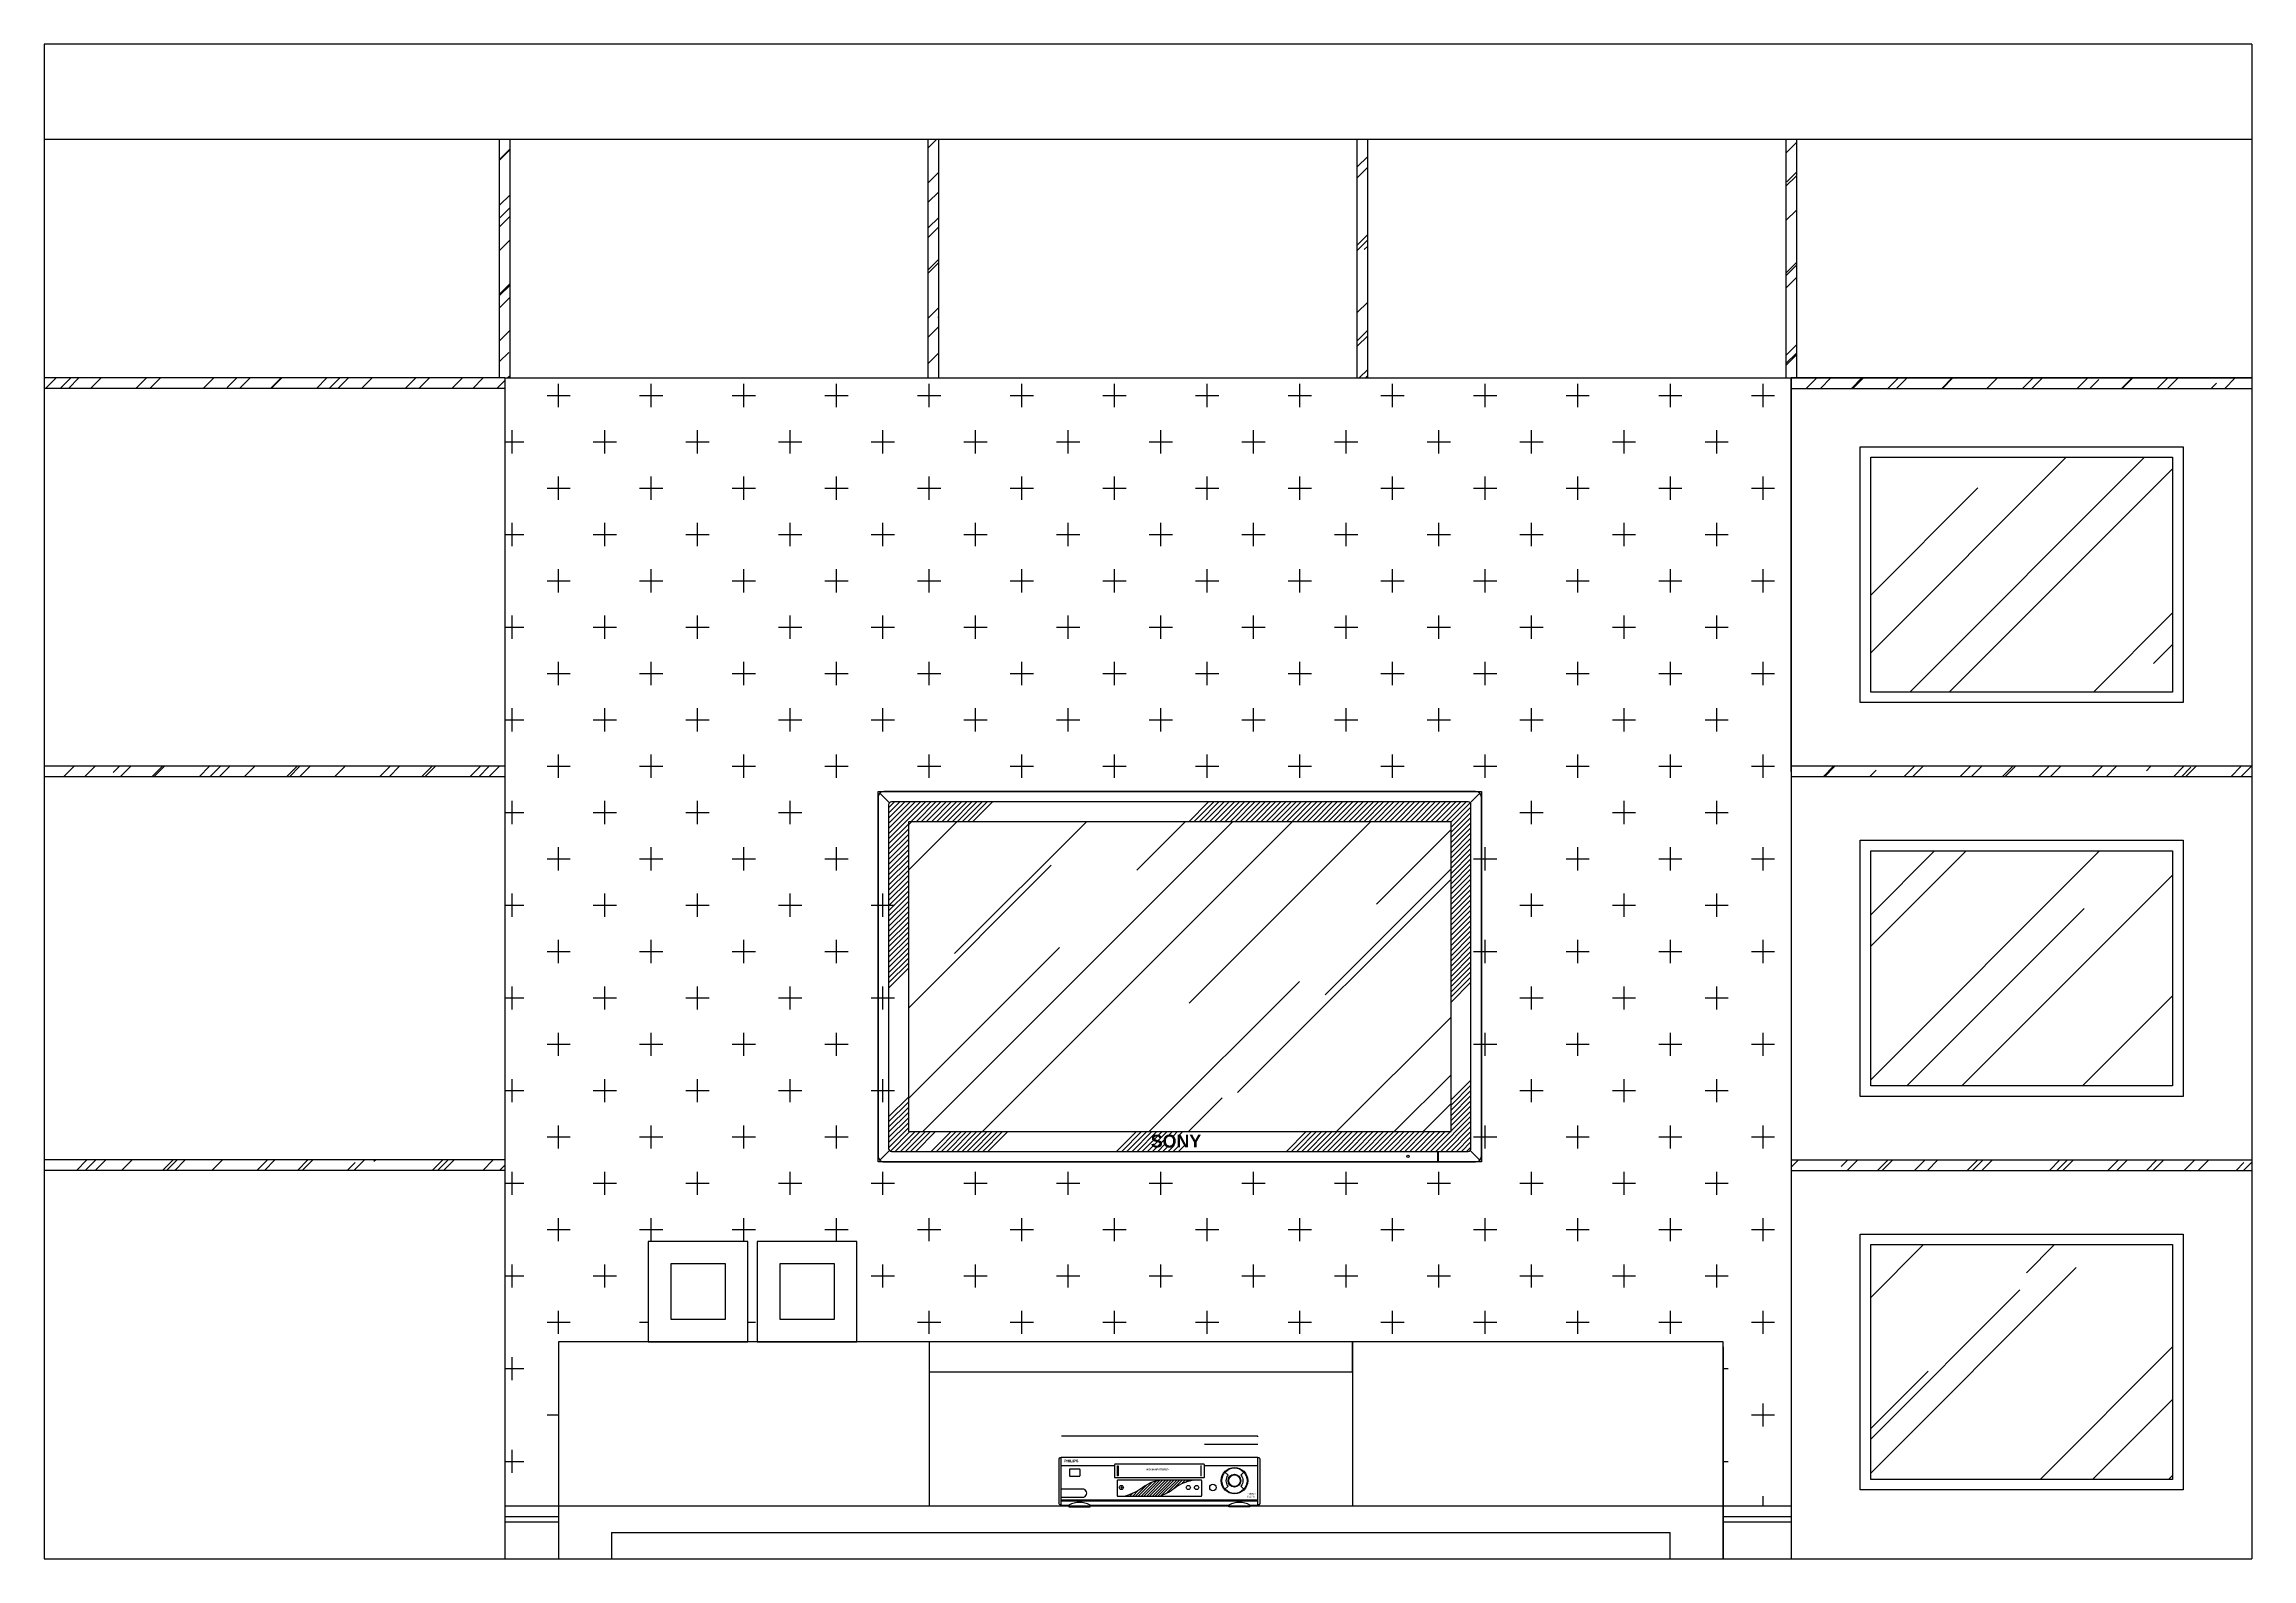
# Model space of a CAD drawing. Header units: millimetres. Extents: x 512961 to 1001058, y -961995 to -458543.
# Drawn here: x 878297 to 882467, y -901397 to -898537 of the extents above; entities that cross this region are included whole.
import ezdxf
from ezdxf.enums import TextEntityAlignment as Align

# ---------------------------------------------------------------- set-up
doc = ezdxf.new("R2010")
doc.units = ezdxf.units.MM
doc.header["$MEASUREMENT"] = 0
doc.header["$PDMODE"] = 3
doc.layers.get('0').update_dxf_attribs({"linetype": 'CONTINUOUS'})
doc.layers.get('DEFPOINTS').update_dxf_attribs({"linetype": 'CONTINUOUS'})
for name, color, linetype in [('3', 44, 'CONTINUOUS'), ('FIXTURE', 2, 'CONTINUOUS'), ('LAYER4', 7, 'CONTINUOUS'), ('LAYER6', 251, 'CONTINUOUS')]:
    doc.layers.add(name, color=color, linetype=linetype)
doc.styles.add('HT2', font='swisseb.ttf')
doc.styles.add('STYLE5', font='dutchi.ttf')
pattern_1 = [(45, (398784.5, -26912.5), (76.367532, 203.646753), [1350, -180, 450, -90]), (45, (398837.32, -26796.04), (-148.280292, 21.001071), [270, -29.7, 540, -67.5]), (45, (398762.226, -26826.587), (288.2874347, 373.5645125), [720, -126, 360, -90])]

# ---------------------------------------------------------------- blocks, each defined once
blk = doc.blocks.new('A$C5F51529B')
at = {"layer": 'LAYER6', "linetype": 'ByBlock', "ltscale": 300}
h = blk.add_hatch(dxfattribs=at)
h.set_pattern_fill('AR-RROOF,_O', color=44, scale=250, angle=45)
h.set_pattern_definition([(45, (217783.03, 12508.12), (212.13203, 565.68542), [3750, -500, 1250, -250]), (45, (217929.76, 12831.62), (-411.8897, 58.3363), [750, -82.5, 1500, -187.5]), (45, (217721.16, 12746.77), (800.79843, 1037.6792), [2000, -350, 1000, -250])])
h.paths.add_polyline_path([(984, 52), (984, 584), (52, 584), (52, 52)])
at = {"layer": 'LAYER4'}
for p, q in [((0, 626), (0, 10)), ((1026, 636), (10, 636)), ((1036, 10), (1036, 626)), ((984, 584), (52, 584)), ((52, 584), (52, 52)), ((984, 52), (984, 584)), ((52, 52), (984, 52)), ((10, 0), (1026, 0))]:
    blk.add_line(p, q, dxfattribs=at)
at = {"layer": 'LAYER4', "color": 8}
for p, q in [((19.5, 616.5), (2.9, 633.1)), ((18, 607.6), (28.4, 618)), ((18, 598.8), (37.2, 618)), ((18, 589.9), (46.1, 618)), ((18, 581.1), (54.9, 618)), ((18, 572.3), (63.7, 618)), ((18, 563.4), (72.6, 618)), ((18, 554.6), (81.4, 618)), ((18, 613), (18, 23)), ((1013, 618), (23, 618)), ((56.3, 584), (90.3, 618)), ((65.1, 584), (99.1, 618)), ((73.9, 584), (107.9, 618)), ((82.8, 584), (116.8, 618)), ((91.6, 584), (125.6, 618)), ((100.4, 584), (134.4, 618)), ((109.3, 584), (143.3, 618)), ((118.1, 584), (152.1, 618)), ((127, 584), (161, 618)), ((135.8, 584), (169.8, 618)), ((144.6, 584), (178.6, 618)), ((153.5, 584), (187.5, 618)), ((162.3, 584), (196.3, 618)), ((533.5, 584), (567.5, 618)), ((542.4, 584), (576.4, 618)), ((551.2, 584), (585.2, 618)), ((560.1, 584), (594.1, 618)), ((568.9, 584), (602.9, 618)), ((577.7, 584), (611.7, 618)), ((586.6, 584), (620.6, 618)), ((595.4, 584), (629.4, 618)), ((604.3, 584), (638.3, 618)), ((613.1, 584), (647.1, 618)), ((621.9, 584), (655.9, 618)), ((630.8, 584), (664.8, 618)), ((639.6, 584), (673.6, 618)), ((648.5, 584), (682.5, 618)), ((657.3, 584), (691.3, 618)), ((666.1, 584), (700.1, 618)), ((675, 584), (709, 618)), ((683.8, 584), (717.8, 618)), ((692.6, 584), (726.6, 618)), ((701.5, 584), (735.5, 618)), ((710.3, 584), (744.3, 618)), ((719.2, 584), (753.2, 618)), ((728, 584), (762, 618)), ((736.8, 584), (770.8, 618)), ((745.7, 584), (779.7, 618)), ((754.5, 584), (788.5, 618)), ((763.4, 584), (797.4, 618)), ((772.2, 584), (806.2, 618)), ((781, 584), (815, 618)), ((789.9, 584), (823.9, 618)), ((798.7, 584), (832.7, 618)), ((807.6, 584), (841.6, 618)), ((816.4, 584), (850.4, 618)), ((825.2, 584), (859.2, 618)), ((834.1, 584), (868.1, 618)), ((842.9, 584), (876.9, 618)), ((851.7, 584), (885.7, 618)), ((860.6, 584), (894.6, 618)), ((869.4, 584), (903.4, 618)), ((878.3, 584), (912.3, 618)), ((887.1, 584), (921.1, 618)), ((895.9, 584), (929.9, 618)), ((904.8, 584), (938.8, 618)), ((913.6, 584), (947.6, 618)), ((922.5, 584), (956.5, 618)), ((931.3, 584), (965.3, 618)), ((940.1, 584), (974.1, 618)), ((949, 584), (983, 618)), ((957.8, 584), (991.8, 618)), ((966.7, 584), (1000.7, 618)), ((975.5, 584), (1009.5, 618)), ((984, 583.7), (1016.7, 616.4)), ((984, 574.8), (1018, 608.8)), ((1016.5, 616.5), (1033.1, 633.1)), ((1018, 23), (1018, 613)), ((18, 545.7), (52, 579.7)), ((18, 536.9), (52, 570.9)), ((984, 566), (1018, 600)), ((984, 557.2), (1018, 591.2)), ((984, 548.3), (1018, 582.3)), ((984, 539.5), (1018, 573.5)), ((18, 528.1), (52, 562.1)), ((18, 519.2), (52, 553.2)), ((18, 510.4), (52, 544.4)), ((18, 501.6), (52, 535.6)), ((984, 530.6), (1018, 564.6)), ((984, 521.8), (1018, 555.8)), ((984, 513), (1018, 547)), ((984, 504.1), (1018, 538.1)), ((18, 492.7), (52, 526.7)), ((18, 483.9), (52, 517.9)), ((18, 475), (52, 509)), ((18, 466.2), (52, 500.2)), ((984, 495.3), (1018, 529.3)), ((984, 486.4), (1018, 520.4)), ((984, 477.6), (1018, 511.6)), ((984, 468.8), (1018, 502.8)), ((984, 459.9), (1018, 493.9)), ((18, 457.4), (52, 491.4)), ((18, 448.5), (52, 482.5)), ((18, 439.7), (52, 473.7)), ((18, 430.8), (52, 464.8)), ((18, 422), (52, 456)), ((984, 451.1), (1018, 485.1)), ((984, 442.2), (1018, 476.2)), ((984, 433.4), (1018, 467.4)), ((984, 424.6), (1018, 458.6)), ((18, 413.2), (52, 447.2)), ((18, 404.3), (52, 438.3)), ((18, 395.5), (52, 429.5)), ((18, 386.6), (52, 420.6)), ((984, 415.7), (1018, 449.7)), ((984, 406.9), (1018, 440.9)), ((984, 398.1), (1018, 432.1)), ((984, 389.2), (1018, 423.2)), ((18, 377.8), (52, 411.8)), ((18, 369), (52, 403)), ((18, 360.1), (52, 394.1)), ((18, 351.3), (52, 385.3)), ((984, 380.4), (1018, 414.4)), ((984, 371.5), (1018, 405.5)), ((984, 362.7), (1018, 396.7)), ((984, 353.9), (1018, 387.9)), ((18, 342.5), (52, 376.5)), ((18, 333.6), (52, 367.6)), ((18, 324.8), (52, 358.8)), ((18, 315.9), (52, 349.9)), ((984, 345), (1018, 379)), ((984, 336.2), (1018, 370.2)), ((984, 327.3), (1018, 361.3)), ((984, 318.5), (1018, 352.5)), ((984, 309.7), (1018, 343.7)), ((18, 307.1), (52, 341.1)), ((18, 298.3), (52, 332.3)), ((984, 300.8), (1018, 334.8)), ((984, 292), (1018, 326)), ((984, 283.2), (1018, 317.2)), ((984, 274.3), (1018, 308.3)), ((984, 106.4), (1018, 140.4)), ((984, 97.5), (1018, 131.5)), ((984, 88.7), (1018, 122.7)), ((984, 79.9), (1018, 113.9)), ((18, 77.3), (52, 111.3)), ((18, 68.5), (52, 102.5)), ((18, 59.6), (52, 93.6)), ((18, 50.8), (52, 84.8)), ((18, 41.9), (52, 75.9)), ((957.5, 18), (1018, 78.5)), ((984, 71), (1018, 105)), ((984, 62.2), (1018, 96.2)), ((984, 53.3), (1018, 87.3)), ((18, 33.1), (52, 67.1)), ((18, 24.3), (52, 58.3)), ((21, 18.4), (54.6, 52)), ((29.4, 18), (63.4, 52)), ((38.3, 18), (72.3, 52)), ((47.1, 18), (81.1, 52)), ((55.9, 18), (89.9, 52)), ((64.8, 18), (98.8, 52)), ((91.3, 18), (125.3, 52)), ((100.1, 18), (134.1, 52)), ((109, 18), (143, 52)), ((117.8, 18), (151.8, 52)), ((126.6, 18), (160.6, 52)), ((135.5, 18), (169.5, 52)), ((144.3, 18), (178.3, 52)), ((153.2, 18), (187.2, 52)), ((162, 18), (196, 52)), ((170.8, 18), (204.8, 52)), ((179.7, 18), (213.7, 52)), ((188.5, 18), (222.5, 52)), ((409.5, 18), (443.5, 52)), ((418.3, 18), (452.3, 52)), ((427.2, 18), (461.2, 52)), ((436, 18), (470, 52)), ((444.8, 18), (478.8, 52)), ((453.7, 18), (487.7, 52)), ((462.5, 18), (496.5, 52)), ((471.4, 18), (491.8, 38.5)), ((497.6, 44.2), (505.4, 52)), ((506.4, 44.2), (514.2, 52)), ((515.3, 44.2), (523, 52)), ((701.2, 18), (735.2, 52)), ((710, 18), (744, 52)), ((718.8, 18), (752.8, 52)), ((727.7, 18), (761.7, 52)), ((736.5, 18), (770.5, 52)), ((745.4, 18), (779.4, 52)), ((754.2, 18), (788.2, 52)), ((763, 18), (797, 52)), ((771.9, 18), (805.9, 52)), ((780.7, 18), (814.7, 52)), ((789.6, 18), (823.6, 52)), ((798.4, 18), (832.4, 52)), ((807.2, 18), (841.2, 52)), ((816.1, 18), (850.1, 52)), ((824.9, 18), (858.9, 52)), ((833.8, 18), (867.8, 52)), ((842.6, 18), (876.6, 52)), ((851.4, 18), (885.4, 52)), ((860.3, 18), (894.3, 52)), ((869.1, 18), (903.1, 52)), ((877.9, 18), (911.9, 52)), ((886.8, 18), (920.8, 52)), ((895.6, 18), (929.6, 52)), ((904.5, 18), (938.5, 52)), ((913.3, 18), (947.3, 52)), ((922.1, 18), (956.1, 52)), ((931, 18), (965, 52)), ((939.8, 18), (973.8, 52)), ((948.7, 18), (982.7, 52)), ((966.3, 18), (1018, 69.7)), ((975.2, 18), (1018, 60.8)), ((984, 18), (1018, 52)), ((992.9, 18), (1018, 43.1)), ((19.5, 19.5), (2.9, 2.9)), ((23, 18), (1013, 18)), ((480.2, 18), (491.8, 29.6)), ((489, 18), (499.5, 28.4)), ((497.9, 18), (508.3, 28.4)), ((506.7, 18), (517.1, 28.4)), ((515.6, 18), (526, 28.4)), ((960.7, 18), (960.7, 0)), ((961.7, 18), (961.7, 0)), ((1001.7, 18), (1018, 34.3)), ((1010.5, 18), (1018, 25.5)), ((1016.5, 19.5), (1033.1, 2.9))]:
    blk.add_line(p, q, dxfattribs=at)
blk.add_circle((909.7, 9.6), 2, dxfattribs=at)
at = {"layer": 'LAYER4'}
for centre, start, end in [((10, 626), 90, 180), ((1026, 626), 0, 90), ((10, 10), 180, 270), ((1026, 10), 270, 0)]:
    blk.add_arc(centre, 10, start, end, dxfattribs=at)
at = {"layer": 'LAYER4', "color": 8}
for centre, start, end in [((23, 613), 90, 180), ((1013, 613), 0, 90), ((23, 23), 180, 270), ((1013, 23), 270, 0)]:
    blk.add_arc(centre, 5, start, end, dxfattribs=at)
at = {"layer": 'LAYER4', "style": 'HT2'}
blk.add_text('SONY', height=21.84, dxfattribs=at).set_placement((511.5, 24.8), align=Align.CENTER)
blk = doc.blocks.new('A$C64B01013')
blk.add_blockref('A$C5F51529B', (0, 0))
blk = doc.blocks.new('A$C1E4411D7')
at = {"layer": '3', "color": 7}
blk.add_blockref('A$C64B01013', (0, 0), dxfattribs=at)
blk = doc.blocks.new('A$C77F90F55')
at = {"color": 5}
blk.add_blockref('A$C1E4411D7', (0, 0), dxfattribs=at)
blk = doc.blocks.new('A$C16F1527F')
at = {"xscale": 1.1, "yscale": 1.1, "zscale": 1.1}
blk.add_blockref('A$C77F90F55', (0, 0), dxfattribs=at)
blk = doc.blocks.new('A$C65C94065')
blk.add_blockref('A$C16F1527F', (0, 0))
blk = doc.blocks.new('A$C3BDB494A')
at = {"layer": 'LAYER4'}
blk.add_lwpolyline([(0, 699.6), (1139.6, 699.6), (1139.6, 0), (0, 0)], close=True, dxfattribs=at)
at = {"layer": 'LAYER4', "rotation": 359.9999999999999}
blk.add_blockref('A$C65C94065', (0, 0), dxfattribs=at)
blk = doc.blocks.new('A$C5AE2288D')
blk.add_blockref('A$C3BDB494A', (0, 0))
blk = doc.blocks.new('A$C16F855B0')
at = {"layer": 'LAYER4'}
blk.add_blockref('A$C5AE2288D', (0, 0), dxfattribs=at)
blk = doc.blocks.new('A$C026C4FCD')
h = blk.add_hatch()
h.set_pattern_fill('ANSI31,_O', color=8, scale=30)
h.set_pattern_definition([(45, (-52668.9562, 3298.692), (-2.65165043, 2.65165043), [])])
h.paths.add_polyline_path([(191.8, 20, 0.099337), (222.6, 38, -0.146364), (261.9, 50), (196, 50, 0.152166), (159.2, 36.8, -0.09688), (125.5, 20)])
at = {"color": 4}
for p, q in [((0, 90), (0, 6)), ((4, 92), (2, 92)), ((375, 93), (5, 93)), ((2, 4), (4, 4)), ((5, 3), (19, 3)), ((19, 3), (19, 0)), ((19, 0), (59, 0)), ((59, 0), (59, 3)), ((321, 0), (321, 3)), ((361, 0), (321, 0)), ((361, 3), (375, 3)), ((361, 3), (361, 0))]:
    blk.add_line(p, q, dxfattribs=at)
for p, q in [((4, 92), (4, 4)), ((376, 4), (376, 92)), ((4, 78), (105, 78)), ((275, 78), (376, 78)), ((4, 13), (376, 13)), ((4, 11), (376, 11))]:
    blk.add_line(p, q)
blk.add_lwpolyline([(376, 4), (378, 4, 0.414214), (380, 6), (380, 90, 0.414214), (378, 92), (376, 92)], format="xyb", dxfattribs=at)
for points in [[(21.1, 57.8), (39, 57.8, 0.414214), (40, 58.8), (40, 70, 0.414214), (39, 71), (21.1, 71, 0.414214), (20.1, 70), (20.1, 58.8, 0.414214)], [(106, 55), (274, 55, 0.414214), (275, 56), (275, 79, 0.414214), (274, 80), (106, 80, 0.414214), (105, 79), (105, 56, 0.414214)], [(111, 20), (269, 20, 0.414214), (270, 21), (270, 49, 0.414214), (269, 50), (111, 50, 0.414214), (110, 49), (110, 21, 0.414214)], [(110.9, 76.5, -0.893923), (111.9, 76.5), (111.9, 58.5, -0.893923), (110.9, 58.5)], [(269.1, 76.5, 0.893923), (268.1, 76.5), (268.1, 58.5, 0.893923), (269.1, 58.5)]]:
    blk.add_lwpolyline(points, format="xyb", close=True)
for points in [[(196, 50, 0.1544), (158.8, 36.4, -0.095406), (125.5, 20, -0.097164)], [(262.7, 50, 0.149294), (222.6, 38, -0.099337), (191.8, 20, -0.097164)], [(313.8, 65.1), (319, 60.4, -0.397078), (319.1, 59, 0.348408), (319.1, 39.1, -0.397078), (319, 37.8), (313.8, 33.1)], [(349.5, 65.1), (344.3, 60.4, 0.397078), (344.2, 59, -0.348408), (344.2, 39.1, 0.397078), (344.3, 37.8), (349.5, 33.1)], [(4, 18), (47.3, 18, 0.730197), (47.3, 33), (4, 33)]]:
    blk.add_lwpolyline(points, format="xyb")
blk.add_lwpolyline([(59, 3), (321, 3)], dxfattribs=at)
for centre, radius in [((290.9, 36.2), 6), ((331.7, 49.1), 25), ((331.7, 49.1), 24), ((331.7, 49.1), 12), ((331.7, 49.1), 11), ((118.1, 36.2), 4), ((118.1, 36.2), 1), ((244.6, 36.2), 4), ((260.2, 36.2), 4)]:
    blk.add_circle(centre, radius)
for centre, radius, start, end in [((2, 90), 2, 90, 180), ((5, 92), 1, 90, 180), ((375, 92), 1, 0, 90), ((2, 6), 2, 180, 270), ((5, 4), 1, 180, 270), ((375, 4), 1, 270, 0)]:
    blk.add_arc(centre, radius, start, end, dxfattribs=at)
for centre in [(39, -34.5), (341, -34.5)]:
    blk.add_arc(centre, 42.5, 61.9275, 118.0725)
at = {"color": 44, "linetype": 'ByBlock', "style": 'HT2'}
for s, height, p in [('PHILIPS', 5, (9.7, 83.9)), ('NICAM HIFI STEREO', 3, (165.7, 68.9))]:
    blk.add_text(s, height=height, dxfattribs=at).set_placement(p)
at = {"style": 'STYLE5'}
for s, p in [('TURBO', (355.8, 22.7)), ('DRIVE', (355.8, 17.8))]:
    blk.add_text(s, height=3, dxfattribs=at).set_placement(p)
blk = doc.blocks.new('FHFH')
at = {"color": 4}
blk.add_line((131634.2, -6477.3), (131264.2, -6477.3), dxfattribs=at)
for p, q in [((131534.2, -6492.3), (131635.2, -6492.3)), ((131635.2, -6606.3), (131635.2, -6518.3))]:
    blk.add_line(p, q)
for points in [[(130483.5, -6298.8), (130671.7, -6298.8), (130671.7, -6109.4), (130483.5, -6109.4)], [(130689.2, -6298.8), (130877.5, -6298.8), (130877.5, -6109.4), (130689.2, -6109.4)]]:
    blk.add_lwpolyline(points, close=True)
at = {"color": 44}
for points in [[(130526.5, -6256.3), (130629.7, -6256.3), (130629.7, -6151.9), (130526.5, -6151.9)], [(130732.2, -6256.3), (130835.4, -6256.3), (130835.4, -6151.9), (130732.2, -6151.9)]]:
    blk.add_lwpolyline(points, close=True, dxfattribs=at)
for points in [[(131573, -6545.2), (131578.2, -6549.9, -0.397078), (131578.3, -6551.3, 0.348408), (131578.3, -6571.1, -0.397078), (131578.2, -6572.5), (131573, -6577.2)], [(131608.8, -6545.2), (131603.5, -6549.9, 0.397078), (131603.4, -6551.3, -0.348408), (131603.4, -6571.1, 0.397078), (131603.5, -6572.5), (131608.8, -6577.2)]]:
    blk.add_lwpolyline(points, format="xyb")
at = {"color": 4}
blk.add_lwpolyline([(131635.2, -6606.3), (131637.2, -6606.3, 0.414214), (131639.2, -6604.3), (131639.2, -6520.3, 0.414214), (131637.2, -6518.3), (131635.2, -6518.3)], format="xyb", dxfattribs=at)
for radius in [25, 24, 12, 11]:
    blk.add_circle((131590.9, -6561.2), radius)
blk.add_arc((131634.2, -6478.3), 1, 0, 90, dxfattribs=at)
at = {"layer": 'FIXTURE', "color": 4}
for p, q in [((132514.1, -6298.8), (130314.1, -6298.8)), ((130314.1, -6298.8), (130314.1, -6708.8)), ((131014.1, -6298.8), (131014.1, -6608.8)), ((131814.1, -6298.8), (131814.1, -6608.8)), ((132514.1, -6708.8), (132514.1, -6298.8)), ((132514.1, -6308.8), (132514.1, -6708.8)), ((130314.1, -6608.8), (132514.1, -6608.8)), ((130414.1, -6658.8), (132414.1, -6658.8)), ((130414.1, -6658.8), (130414.1, -6708.8)), ((132414.1, -6708.8), (132414.1, -6658.8)), ((130314.1, -6708.8), (130414.1, -6708.8)), ((132414.1, -6708.8), (132514.1, -6708.8))]:
    blk.add_line(p, q, dxfattribs=at)
blk.add_lwpolyline([(131014.1, -6356), (131814.1, -6356), (131814.1, -6298.8), (131014.1, -6298.8)], dxfattribs=at)
at = {"color": 0}
blk.add_blockref('A$C026C4FCD', (131259.2, -6610.3), dxfattribs=at)

msp = doc.modelspace()

# ---------------------------------------------------------------- hatches: boundary and pattern name
at = {"layer": 'DEFPOINTS'}
h = msp.add_hatch(dxfattribs=at)
h.set_pattern_fill('AR-RROOF', color=44, scale=90, angle=45, style=0)
h.set_pattern_definition(pattern_1)
h.paths.add_polyline_path([(879157.2, -899166.6), (879167.2, -899166.6), (879177.2, -899166.6), (879177.2, -898716.6), (879157.2, -898716.6)])
h.paths.add_polyline_path([(878297.2, -899166.6), (878297.2, -899186.6), (879167.2, -899186.6), (879167.2, -899166.6)])
h.paths.add_polyline_path([(879987.2, -898716.6), (879967.2, -898716.6), (879967.2, -899166.6), (879987.2, -899166.6)])
h.paths.add_polyline_path([(880797.2, -898716.6), (880777.2, -898716.6), (880777.2, -899166.6), (880797.2, -899166.6)])
h = msp.add_hatch(dxfattribs=at)
h.set_pattern_fill('AR-RROOF', color=44, scale=90, angle=45, style=0)
h.set_pattern_definition(pattern_1)
h.paths.add_polyline_path([(881607.2, -898716.6), (881587.2, -898716.6), (881587.2, -899166.6), (881597.2, -899166.6), (881607.2, -899166.6)])
h.paths.add_polyline_path([(882467.2, -899899.9), (881597.2, -899899.9), (881597.2, -899909.9), (881597.2, -899919.9), (882467.2, -899919.9)])
h.paths.add_polyline_path([(879167.2, -899899.9), (878297.2, -899899.9), (878297.2, -899919.9), (879167.2, -899919.9)])
h.paths.add_polyline_path([(879167.2, -900643.3), (878297.2, -900643.3), (878297.2, -900663.3), (879167.2, -900663.3)])
h.paths.add_polyline_path([(882467.2, -900643.3), (881597.2, -900643.3), (881597.2, -900663.3), (882467.2, -900663.3)])
h = msp.add_hatch(dxfattribs=at)
h.set_pattern_fill('AR-RROOF', color=44, scale=90, angle=45, style=0)
h.set_pattern_definition(pattern_1)
h.paths.add_polyline_path([(882467.2, -899186.6), (882467.2, -899166.6), (881597.2, -899166.6), (881597.2, -899186.6)])
h = msp.add_hatch(dxfattribs=at)
h.set_pattern_fill('AR-RROOF', color=251, scale=350, angle=45, style=0)
h.set_pattern_definition([(45, (398784.5, -26912.5), (296.98485, 791.9596), [5250, -700, 1750, -350]), (45, (398989.9, -26459.6), (-576.64558, 81.67083), [1050, -115.5, 2100, -262.5]), (45, (398697.88, -26578.4), (1121.1178, 1452.75088), [2800, -490, 1400, -350])])
h.paths.add_polyline_path([(881747.2, -899316.6), (881747.2, -899759.9), (882317.2, -899759.9), (882317.2, -899316.6)])
h.paths.add_polyline_path([(882317.2, -900503.3), (882317.2, -900059.9), (881747.2, -900059.9), (881747.2, -900503.3)])
h.paths.add_polyline_path([(882317.2, -901246.6), (882317.2, -900803.3), (881747.2, -900803.3), (881747.2, -901246.6)])

# ---------------------------------------------------------------- linework, layer by layer
for p, q in [((878297.2, -898536.6), (878297.2, -901396.6)), ((882467.2, -898536.6), (878297.2, -898536.6)), ((882467.2, -898536.6), (882467.2, -901396.6)), ((882467.2, -898716.6), (878297.2, -898716.6)), ((879167.2, -899166.6), (879167.2, -901396.6)), ((879167.2, -899166.6), (881597.2, -899166.6)), ((882467.2, -899166.6), (881597.2, -899166.6)), ((881597.2, -899166.6), (881597.2, -901396.6)), ((881597.2, -899909.9), (881597.2, -899166.6)), ((882467.2, -899166.6), (882467.2, -899909.9)), ((879167.2, -901296.6), (881597.2, -901296.6)), ((879167.2, -901316.6), (879268.7, -901316.6)), ((879167.2, -901316.6), (879268.7, -901316.6)), ((879167.2, -901326.6), (879268.7, -901326.6)), ((881468.7, -901316.6), (881597.2, -901316.6)), ((881468.7, -901326.6), (881597.2, -901326.6)), ((878297.2, -901396.6), (882467.2, -901396.6))]:
    msp.add_line(p, q, dxfattribs=at)
at = {"layer": 'DEFPOINTS', "color": 4}
for p, q in [((879157.2, -899166.6), (879157.2, -898716.6)), ((879177.2, -899166.6), (879177.2, -898716.6)), ((879967.2, -899166.6), (879967.2, -898716.6)), ((879987.2, -899166.6), (879987.2, -898716.6)), ((880777.2, -899166.6), (880777.2, -898716.6)), ((880797.2, -899166.6), (880797.2, -898716.6)), ((881587.2, -898716.6), (881587.2, -899166.6)), ((881607.2, -898716.6), (881607.2, -899166.6)), ((879167.2, -899166.6), (878297.2, -899166.6)), ((881597.2, -899166.6), (882467.2, -899166.6)), ((879167.2, -899186.6), (878297.2, -899186.6)), ((881597.2, -899186.6), (882467.2, -899186.6)), ((879167.2, -899899.9), (878297.2, -899899.9)), ((879167.2, -899919.9), (878297.2, -899919.9)), ((882467.2, -899899.9), (881597.2, -899899.9)), ((882467.2, -899919.9), (881597.2, -899919.9)), ((879167.2, -900643.3), (878297.2, -900643.3)), ((879167.2, -900663.3), (878297.2, -900663.3)), ((881597.2, -900643.3), (882467.2, -900643.3)), ((881597.2, -900663.3), (882467.2, -900663.3))]:
    msp.add_line(p, q, dxfattribs=at)
at = {"layer": 'DEFPOINTS', "color": 251}
for p, q in [((879247, -899200), (879290.8, -899200)), ((879268.9, -899221.9), (879268.9, -899178.1)), ((879422, -899200), (879465.8, -899200)), ((879443.9, -899221.9), (879443.9, -899178.1)), ((879597, -899200), (879640.8, -899200)), ((879618.9, -899221.9), (879618.9, -899178.1)), ((879772, -899200), (879815.8, -899200)), ((879793.9, -899221.9), (879793.9, -899178.1)), ((879947, -899200), (879990.8, -899200)), ((879968.9, -899221.9), (879968.9, -899178.1)), ((880122, -899200), (880165.8, -899200)), ((880143.9, -899221.9), (880143.9, -899178.1)), ((880297, -899200), (880340.8, -899200)), ((880318.9, -899221.9), (880318.9, -899178.1)), ((880472, -899200), (880515.8, -899200)), ((880493.9, -899221.9), (880493.9, -899178.1)), ((880647, -899200), (880690.8, -899200)), ((880668.9, -899221.9), (880668.9, -899178.1)), ((880822, -899200), (880865.8, -899200)), ((880843.9, -899221.9), (880843.9, -899178.1)), ((880997, -899200), (881040.8, -899200)), ((881018.9, -899221.9), (881018.9, -899178.1)), ((881172, -899200), (881215.8, -899200)), ((881193.9, -899221.9), (881193.9, -899178.1)), ((881347, -899200), (881390.8, -899200)), ((881368.9, -899221.9), (881368.9, -899178.1)), ((881522, -899200), (881565.8, -899200)), ((881543.9, -899221.9), (881543.9, -899178.1)), ((879167.2, -899287.5), (879203.3, -899287.5)), ((879181.4, -899309.4), (879181.4, -899265.6)), ((879334.5, -899287.5), (879378.3, -899287.5)), ((879356.4, -899309.4), (879356.4, -899265.6)), ((879509.5, -899287.5), (879553.3, -899287.5)), ((879531.4, -899309.4), (879531.4, -899265.6)), ((879684.5, -899287.5), (879728.3, -899287.5)), ((879706.4, -899309.4), (879706.4, -899265.6)), ((879859.5, -899287.5), (879903.3, -899287.5)), ((879881.4, -899309.4), (879881.4, -899265.6)), ((880034.5, -899287.5), (880078.3, -899287.5)), ((880056.4, -899309.4), (880056.4, -899265.6)), ((880209.5, -899287.5), (880253.3, -899287.5)), ((880231.4, -899309.4), (880231.4, -899265.6)), ((880384.5, -899287.5), (880428.3, -899287.5)), ((880406.4, -899309.4), (880406.4, -899265.6)), ((880559.5, -899287.5), (880603.3, -899287.5)), ((880581.4, -899309.4), (880581.4, -899265.6)), ((880734.5, -899287.5), (880778.3, -899287.5)), ((880756.4, -899309.4), (880756.4, -899265.6)), ((880909.5, -899287.5), (880953.3, -899287.5)), ((880931.4, -899309.4), (880931.4, -899265.6)), ((881084.5, -899287.5), (881128.3, -899287.5)), ((881106.4, -899309.4), (881106.4, -899265.6)), ((881259.5, -899287.5), (881303.3, -899287.5)), ((881281.4, -899309.4), (881281.4, -899265.6)), ((881434.5, -899287.5), (881478.3, -899287.5)), ((881456.4, -899309.4), (881456.4, -899265.6)), ((879247, -899375), (879290.8, -899375)), ((879268.9, -899396.9), (879268.9, -899353.1)), ((879422, -899375), (879465.8, -899375)), ((879443.9, -899396.9), (879443.9, -899353.1)), ((879597, -899375), (879640.8, -899375)), ((879618.9, -899396.9), (879618.9, -899353.1)), ((879772, -899375), (879815.8, -899375)), ((879793.9, -899396.9), (879793.9, -899353.1)), ((879947, -899375), (879990.8, -899375)), ((879968.9, -899396.9), (879968.9, -899353.1)), ((880122, -899375), (880165.8, -899375)), ((880143.9, -899396.9), (880143.9, -899353.1)), ((880297, -899375), (880340.8, -899375)), ((880318.9, -899396.9), (880318.9, -899353.1)), ((880472, -899375), (880515.8, -899375)), ((880493.9, -899396.9), (880493.9, -899353.1)), ((880647, -899375), (880690.8, -899375)), ((880668.9, -899396.9), (880668.9, -899353.1)), ((880822, -899375), (880865.8, -899375)), ((880843.9, -899396.9), (880843.9, -899353.1)), ((880997, -899375), (881040.8, -899375)), ((881018.9, -899396.9), (881018.9, -899353.1)), ((881172, -899375), (881215.8, -899375)), ((881193.9, -899396.9), (881193.9, -899353.1)), ((881347, -899375), (881390.8, -899375)), ((881368.9, -899396.9), (881368.9, -899353.1)), ((881522, -899375), (881565.8, -899375)), ((881543.9, -899396.9), (881543.9, -899353.1)), ((879167.2, -899462.5), (879203.3, -899462.5)), ((879181.4, -899484.4), (879181.4, -899440.6)), ((879334.5, -899462.5), (879378.3, -899462.5)), ((879356.4, -899484.4), (879356.4, -899440.6)), ((879509.5, -899462.5), (879553.3, -899462.5)), ((879531.4, -899484.4), (879531.4, -899440.6)), ((879684.5, -899462.5), (879728.3, -899462.5)), ((879706.4, -899484.4), (879706.4, -899440.6)), ((879859.5, -899462.5), (879903.3, -899462.5)), ((879881.4, -899484.4), (879881.4, -899440.6)), ((880034.5, -899462.5), (880078.3, -899462.5)), ((880056.4, -899484.4), (880056.4, -899440.6)), ((880209.5, -899462.5), (880253.3, -899462.5)), ((880231.4, -899484.4), (880231.4, -899440.6)), ((880384.5, -899462.5), (880428.3, -899462.5)), ((880406.4, -899484.4), (880406.4, -899440.6)), ((880559.5, -899462.5), (880603.3, -899462.5)), ((880581.4, -899484.4), (880581.4, -899440.6)), ((880734.5, -899462.5), (880778.3, -899462.5)), ((880756.4, -899484.4), (880756.4, -899440.6)), ((880909.5, -899462.5), (880953.3, -899462.5)), ((880931.4, -899484.4), (880931.4, -899440.6)), ((881084.5, -899462.5), (881128.3, -899462.5)), ((881106.4, -899484.4), (881106.4, -899440.6)), ((881259.5, -899462.5), (881303.3, -899462.5)), ((881281.4, -899484.4), (881281.4, -899440.6)), ((881434.5, -899462.5), (881478.3, -899462.5)), ((881456.4, -899484.4), (881456.4, -899440.6)), ((879247, -899550), (879290.8, -899550)), ((879268.9, -899571.9), (879268.9, -899528.1)), ((879422, -899550), (879465.8, -899550)), ((879443.9, -899571.9), (879443.9, -899528.1)), ((879597, -899550), (879640.8, -899550)), ((879618.9, -899571.9), (879618.9, -899528.1)), ((879772, -899550), (879815.8, -899550)), ((879793.9, -899571.9), (879793.9, -899528.1)), ((879947, -899550), (879990.8, -899550)), ((879968.9, -899571.9), (879968.9, -899528.1)), ((880122, -899550), (880165.8, -899550)), ((880143.9, -899571.9), (880143.9, -899528.1)), ((880297, -899550), (880340.8, -899550)), ((880318.9, -899571.9), (880318.9, -899528.1)), ((880472, -899550), (880515.8, -899550)), ((880493.9, -899571.9), (880493.9, -899528.1)), ((880647, -899550), (880690.8, -899550)), ((880668.9, -899571.9), (880668.9, -899528.1)), ((880822, -899550), (880865.8, -899550)), ((880843.9, -899571.9), (880843.9, -899528.1)), ((880997, -899550), (881040.8, -899550)), ((881018.9, -899571.9), (881018.9, -899528.1)), ((881172, -899550), (881215.8, -899550)), ((881193.9, -899571.9), (881193.9, -899528.1)), ((881347, -899550), (881390.8, -899550)), ((881368.9, -899571.9), (881368.9, -899528.1)), ((881522, -899550), (881565.8, -899550)), ((881543.9, -899571.9), (881543.9, -899528.1)), ((879181.4, -899659.4), (879181.4, -899615.6)), ((879356.4, -899659.4), (879356.4, -899615.6)), ((879531.4, -899659.4), (879531.4, -899615.6)), ((879706.4, -899659.4), (879706.4, -899615.6)), ((879881.4, -899659.4), (879881.4, -899615.6)), ((880056.4, -899659.4), (880056.4, -899615.6)), ((880231.4, -899659.4), (880231.4, -899615.6)), ((880406.4, -899659.4), (880406.4, -899615.6)), ((880581.4, -899659.4), (880581.4, -899615.6)), ((880756.4, -899659.4), (880756.4, -899615.6)), ((880931.4, -899659.4), (880931.4, -899615.6)), ((881106.4, -899659.4), (881106.4, -899615.6)), ((881281.4, -899659.4), (881281.4, -899615.6)), ((881456.4, -899659.4), (881456.4, -899615.6)), ((879167.2, -899637.5), (879203.3, -899637.5)), ((879334.5, -899637.5), (879378.3, -899637.5)), ((879509.5, -899637.5), (879553.3, -899637.5)), ((879684.5, -899637.5), (879728.3, -899637.5)), ((879859.5, -899637.5), (879903.3, -899637.5)), ((880034.5, -899637.5), (880078.3, -899637.5)), ((880209.5, -899637.5), (880253.3, -899637.5)), ((880384.5, -899637.5), (880428.3, -899637.5)), ((880559.5, -899637.5), (880603.3, -899637.5)), ((880734.5, -899637.5), (880778.3, -899637.5)), ((880909.5, -899637.5), (880953.3, -899637.5)), ((881084.5, -899637.5), (881128.3, -899637.5)), ((881259.5, -899637.5), (881303.3, -899637.5)), ((881434.5, -899637.5), (881478.3, -899637.5)), ((879268.9, -899746.9), (879268.9, -899703.1)), ((879443.9, -899746.9), (879443.9, -899703.1)), ((879618.9, -899746.9), (879618.9, -899703.1)), ((879793.9, -899746.9), (879793.9, -899703.1)), ((879968.9, -899746.9), (879968.9, -899703.1)), ((880143.9, -899746.9), (880143.9, -899703.1)), ((880318.9, -899746.9), (880318.9, -899703.1)), ((880493.9, -899746.9), (880493.9, -899703.1)), ((880668.9, -899746.9), (880668.9, -899703.1)), ((880843.9, -899746.9), (880843.9, -899703.1)), ((881018.9, -899746.9), (881018.9, -899703.1)), ((881193.9, -899746.9), (881193.9, -899703.1)), ((881368.9, -899746.9), (881368.9, -899703.1)), ((881543.9, -899746.9), (881543.9, -899703.1)), ((879247, -899725), (879290.8, -899725)), ((879422, -899725), (879465.8, -899725)), ((879597, -899725), (879640.8, -899725)), ((879772, -899725), (879815.8, -899725)), ((879947, -899725), (879990.8, -899725)), ((880122, -899725), (880165.8, -899725)), ((880297, -899725), (880340.8, -899725)), ((880472, -899725), (880515.8, -899725)), ((880647, -899725), (880690.8, -899725)), ((880822, -899725), (880865.8, -899725)), ((880997, -899725), (881040.8, -899725)), ((881172, -899725), (881215.8, -899725)), ((881347, -899725), (881390.8, -899725)), ((881522, -899725), (881565.8, -899725)), ((879181.4, -899834.4), (879181.4, -899790.6)), ((879356.4, -899834.4), (879356.4, -899790.6)), ((879531.4, -899834.4), (879531.4, -899790.6)), ((879706.4, -899834.4), (879706.4, -899790.6)), ((879881.4, -899834.4), (879881.4, -899790.6)), ((880056.4, -899834.4), (880056.4, -899790.6)), ((880231.4, -899834.4), (880231.4, -899790.6)), ((880406.4, -899834.4), (880406.4, -899790.6)), ((880581.4, -899834.4), (880581.4, -899790.6)), ((880756.4, -899834.4), (880756.4, -899790.6)), ((880931.4, -899834.4), (880931.4, -899790.6)), ((881106.4, -899834.4), (881106.4, -899790.6)), ((881281.4, -899834.4), (881281.4, -899790.6)), ((881456.4, -899834.4), (881456.4, -899790.6)), ((879167.2, -899812.5), (879203.3, -899812.5)), ((879334.5, -899812.5), (879378.3, -899812.5)), ((879509.5, -899812.5), (879553.3, -899812.5)), ((879684.5, -899812.5), (879728.3, -899812.5)), ((879859.5, -899812.5), (879903.3, -899812.5)), ((880034.5, -899812.5), (880078.3, -899812.5)), ((880209.5, -899812.5), (880253.3, -899812.5)), ((880384.5, -899812.5), (880428.3, -899812.5)), ((880559.5, -899812.5), (880603.3, -899812.5)), ((880734.5, -899812.5), (880778.3, -899812.5)), ((880909.5, -899812.5), (880953.3, -899812.5)), ((881084.5, -899812.5), (881128.3, -899812.5)), ((881259.5, -899812.5), (881303.3, -899812.5)), ((881434.5, -899812.5), (881478.3, -899812.5)), ((879268.9, -899921.9), (879268.9, -899878.1)), ((879443.9, -899921.9), (879443.9, -899878.1)), ((879618.9, -899921.9), (879618.9, -899878.1)), ((879793.9, -899921.9), (879793.9, -899878.1)), ((879968.9, -899921.9), (879968.9, -899878.1)), ((880143.9, -899921.9), (880143.9, -899878.1)), ((880318.9, -899921.9), (880318.9, -899878.1)), ((880493.9, -899921.9), (880493.9, -899878.1)), ((880668.9, -899921.9), (880668.9, -899878.1)), ((880843.9, -899921.9), (880843.9, -899878.1)), ((881018.9, -899921.9), (881018.9, -899878.1)), ((881193.9, -899921.9), (881193.9, -899878.1)), ((881368.9, -899921.9), (881368.9, -899878.1)), ((881543.9, -899921.9), (881543.9, -899878.1)), ((879247, -899900), (879290.8, -899900)), ((879422, -899900), (879465.8, -899900)), ((879597, -899900), (879640.8, -899900)), ((879772, -899900), (879815.8, -899900)), ((879947, -899900), (879990.8, -899900)), ((880122, -899900), (880165.8, -899900)), ((880297, -899900), (880340.8, -899900)), ((880472, -899900), (880515.8, -899900)), ((880647, -899900), (880690.8, -899900)), ((880822, -899900), (880865.8, -899900)), ((880997, -899900), (881040.8, -899900)), ((881172, -899900), (881215.8, -899900)), ((881347, -899900), (881390.8, -899900)), ((881522, -899900), (881565.8, -899900)), ((879181.4, -900009.4), (879181.4, -899965.6)), ((879356.4, -900009.4), (879356.4, -899965.6)), ((879531.4, -900009.4), (879531.4, -899965.6)), ((879706.4, -900009.4), (879706.4, -899965.6)), ((881106.4, -900009.4), (881106.4, -899965.6)), ((881281.4, -900009.4), (881281.4, -899965.6)), ((881456.4, -900009.4), (881456.4, -899965.6)), ((879167.2, -899987.5), (879203.3, -899987.5)), ((879334.5, -899987.5), (879378.3, -899987.5)), ((879509.5, -899987.5), (879553.3, -899987.5)), ((879684.5, -899987.5), (879728.3, -899987.5)), ((881084.5, -899987.5), (881128.3, -899987.5)), ((881259.5, -899987.5), (881303.3, -899987.5)), ((881434.5, -899987.5), (881478.3, -899987.5)), ((879247, -900075), (879290.8, -900075)), ((879268.9, -900096.9), (879268.9, -900053.1)), ((879422, -900075), (879465.8, -900075)), ((879443.9, -900096.9), (879443.9, -900053.1)), ((879597, -900075), (879640.8, -900075)), ((879618.9, -900096.9), (879618.9, -900053.1)), ((879772, -900075), (879815.8, -900075)), ((879793.9, -900096.9), (879793.9, -900053.1)), ((880997, -900075), (881040.8, -900075)), ((881018.9, -900096.9), (881018.9, -900053.1)), ((881172, -900075), (881215.8, -900075)), ((881193.9, -900096.9), (881193.9, -900053.1)), ((881347, -900075), (881390.8, -900075)), ((881368.9, -900096.9), (881368.9, -900053.1)), ((881522, -900075), (881565.8, -900075)), ((881543.9, -900096.9), (881543.9, -900053.1)), ((879167.2, -900162.5), (879203.3, -900162.5)), ((879181.4, -900184.4), (879181.4, -900140.6)), ((879334.5, -900162.5), (879378.3, -900162.5)), ((879356.4, -900184.4), (879356.4, -900140.6)), ((879509.5, -900162.5), (879553.3, -900162.5)), ((879531.4, -900184.4), (879531.4, -900140.6)), ((879684.5, -900162.5), (879728.3, -900162.5)), ((879706.4, -900184.4), (879706.4, -900140.6)), ((879859.5, -900162.5), (879903.3, -900162.5)), ((879881.4, -900184.4), (879881.4, -900140.6)), ((881084.5, -900162.5), (881128.3, -900162.5)), ((881106.4, -900184.4), (881106.4, -900140.6)), ((881259.5, -900162.5), (881303.3, -900162.5)), ((881281.4, -900184.4), (881281.4, -900140.6)), ((881434.5, -900162.5), (881478.3, -900162.5)), ((881456.4, -900184.4), (881456.4, -900140.6)), ((879247, -900250), (879290.8, -900250)), ((879268.9, -900271.9), (879268.9, -900228.1)), ((879422, -900250), (879465.8, -900250)), ((879443.9, -900271.9), (879443.9, -900228.1)), ((879597, -900250), (879640.8, -900250)), ((879618.9, -900271.9), (879618.9, -900228.1)), ((879772, -900250), (879815.8, -900250)), ((879793.9, -900271.9), (879793.9, -900228.1)), ((880997, -900250), (881040.8, -900250)), ((881018.9, -900271.9), (881018.9, -900228.1)), ((881172, -900250), (881215.8, -900250)), ((881193.9, -900271.9), (881193.9, -900228.1)), ((881347, -900250), (881390.8, -900250)), ((881368.9, -900271.9), (881368.9, -900228.1)), ((881522, -900250), (881565.8, -900250)), ((881543.9, -900271.9), (881543.9, -900228.1)), ((879167.2, -900337.5), (879203.3, -900337.5)), ((879181.4, -900359.4), (879181.4, -900315.6)), ((879334.5, -900337.5), (879378.3, -900337.5)), ((879356.4, -900359.4), (879356.4, -900315.6)), ((879509.5, -900337.5), (879553.3, -900337.5)), ((879531.4, -900359.4), (879531.4, -900315.6)), ((879684.5, -900337.5), (879728.3, -900337.5)), ((879706.4, -900359.4), (879706.4, -900315.6)), ((879859.5, -900337.5), (879903.3, -900337.5)), ((879881.4, -900359.4), (879881.4, -900315.6)), ((881084.5, -900337.5), (881128.3, -900337.5)), ((881106.4, -900359.4), (881106.4, -900315.6)), ((881259.5, -900337.5), (881303.3, -900337.5)), ((881281.4, -900359.4), (881281.4, -900315.6)), ((881434.5, -900337.5), (881478.3, -900337.5)), ((881456.4, -900359.4), (881456.4, -900315.6)), ((879247, -900425), (879290.8, -900425)), ((879268.9, -900446.9), (879268.9, -900403.1)), ((879422, -900425), (879465.8, -900425)), ((879443.9, -900446.9), (879443.9, -900403.1)), ((879597, -900425), (879640.8, -900425)), ((879618.9, -900446.9), (879618.9, -900403.1)), ((879772, -900425), (879815.8, -900425)), ((879793.9, -900446.9), (879793.9, -900403.1)), ((880997, -900425), (881040.8, -900425)), ((881018.9, -900446.9), (881018.9, -900403.1)), ((881172, -900425), (881215.8, -900425)), ((881193.9, -900446.9), (881193.9, -900403.1)), ((881347, -900425), (881390.8, -900425)), ((881368.9, -900446.9), (881368.9, -900403.1)), ((881522, -900425), (881565.8, -900425)), ((881543.9, -900446.9), (881543.9, -900403.1)), ((879181.4, -900534.4), (879181.4, -900490.6)), ((879356.4, -900534.4), (879356.4, -900490.6)), ((879531.4, -900534.4), (879531.4, -900490.6)), ((879706.4, -900534.4), (879706.4, -900490.6)), ((879881.4, -900534.4), (879881.4, -900490.6)), ((881106.4, -900534.4), (881106.4, -900490.6)), ((881281.4, -900534.4), (881281.4, -900490.6)), ((881456.4, -900534.4), (881456.4, -900490.6)), ((879167.2, -900512.5), (879203.3, -900512.5)), ((879334.5, -900512.5), (879378.3, -900512.5)), ((879509.5, -900512.5), (879553.3, -900512.5)), ((879684.5, -900512.5), (879728.3, -900512.5)), ((879859.5, -900512.5), (879903.3, -900512.5)), ((881084.5, -900512.5), (881128.3, -900512.5)), ((881259.5, -900512.5), (881303.3, -900512.5)), ((881434.5, -900512.5), (881478.3, -900512.5)), ((879268.9, -900621.9), (879268.9, -900578.1)), ((879443.9, -900621.9), (879443.9, -900578.1)), ((879618.9, -900621.9), (879618.9, -900578.1)), ((879793.9, -900621.9), (879793.9, -900578.1)), ((881018.9, -900621.9), (881018.9, -900578.1)), ((881193.9, -900621.9), (881193.9, -900578.1)), ((881368.9, -900621.9), (881368.9, -900578.1)), ((881543.9, -900621.9), (881543.9, -900578.1)), ((879247, -900600), (879290.8, -900600)), ((879422, -900600), (879465.8, -900600)), ((879597, -900600), (879640.8, -900600)), ((879772, -900600), (879815.8, -900600)), ((880997, -900600), (881040.8, -900600)), ((881172, -900600), (881215.8, -900600)), ((881347, -900600), (881390.8, -900600)), ((881522, -900600), (881565.8, -900600)), ((879181.4, -900709.4), (879181.4, -900665.6)), ((879356.4, -900709.4), (879356.4, -900665.6)), ((879531.4, -900709.4), (879531.4, -900665.6)), ((879706.4, -900709.4), (879706.4, -900665.6)), ((879881.4, -900709.4), (879881.4, -900665.6)), ((880056.4, -900709.4), (880056.4, -900665.6)), ((880231.4, -900709.4), (880231.4, -900665.6)), ((880406.4, -900709.4), (880406.4, -900665.6)), ((880581.4, -900709.4), (880581.4, -900665.6)), ((880756.4, -900709.4), (880756.4, -900665.6)), ((880931.4, -900709.4), (880931.4, -900665.6)), ((881106.4, -900709.4), (881106.4, -900665.6)), ((881281.4, -900709.4), (881281.4, -900665.6)), ((881456.4, -900709.4), (881456.4, -900665.6)), ((879167.2, -900687.5), (879203.3, -900687.5)), ((879334.5, -900687.5), (879378.3, -900687.5)), ((879509.5, -900687.5), (879553.3, -900687.5)), ((879684.5, -900687.5), (879728.3, -900687.5)), ((879859.5, -900687.5), (879903.3, -900687.5)), ((880034.5, -900687.5), (880078.3, -900687.5)), ((880209.5, -900687.5), (880253.3, -900687.5)), ((880384.5, -900687.5), (880428.3, -900687.5)), ((880559.5, -900687.5), (880603.3, -900687.5)), ((880734.5, -900687.5), (880778.3, -900687.5)), ((880909.5, -900687.5), (880953.3, -900687.5)), ((881084.5, -900687.5), (881128.3, -900687.5)), ((881259.5, -900687.5), (881303.3, -900687.5)), ((881434.5, -900687.5), (881478.3, -900687.5)), ((879268.9, -900796.9), (879268.9, -900753.1)), ((879443.9, -900796.9), (879443.9, -900753.1)), ((879618.9, -900796.9), (879618.9, -900753.1)), ((879793.9, -900796.9), (879793.9, -900753.1)), ((879968.9, -900796.9), (879968.9, -900753.1)), ((880143.9, -900796.9), (880143.9, -900753.1)), ((880318.9, -900796.9), (880318.9, -900753.1)), ((880493.9, -900796.9), (880493.9, -900753.1)), ((880668.9, -900796.9), (880668.9, -900753.1)), ((880843.9, -900796.9), (880843.9, -900753.1)), ((881018.9, -900796.9), (881018.9, -900753.1)), ((881193.9, -900796.9), (881193.9, -900753.1)), ((881368.9, -900796.9), (881368.9, -900753.1)), ((881543.9, -900796.9), (881543.9, -900753.1)), ((879247, -900775), (879290.8, -900775)), ((879422, -900775), (879465.8, -900775)), ((879597, -900775), (879640.8, -900775)), ((879772, -900775), (879815.8, -900775)), ((879947, -900775), (879990.8, -900775)), ((880122, -900775), (880165.8, -900775)), ((880297, -900775), (880340.8, -900775)), ((880472, -900775), (880515.8, -900775)), ((880647, -900775), (880690.8, -900775)), ((880822, -900775), (880865.8, -900775)), ((880997, -900775), (881040.8, -900775)), ((881172, -900775), (881215.8, -900775)), ((881347, -900775), (881390.8, -900775)), ((881522, -900775), (881565.8, -900775)), ((879181.4, -900884.4), (879181.4, -900840.6)), ((879356.4, -900884.4), (879356.4, -900840.6)), ((879881.4, -900884.4), (879881.4, -900840.6)), ((880056.4, -900884.4), (880056.4, -900840.6)), ((880231.4, -900884.4), (880231.4, -900840.6)), ((880406.4, -900884.4), (880406.4, -900840.6)), ((880581.4, -900884.4), (880581.4, -900840.6)), ((880756.4, -900884.4), (880756.4, -900840.6)), ((880931.4, -900884.4), (880931.4, -900840.6)), ((881106.4, -900884.4), (881106.4, -900840.6)), ((881281.4, -900884.4), (881281.4, -900840.6)), ((881456.4, -900884.4), (881456.4, -900840.6)), ((879167.2, -900862.5), (879203.3, -900862.5)), ((879334.5, -900862.5), (879378.3, -900862.5)), ((879859.5, -900862.5), (879903.3, -900862.5)), ((880034.5, -900862.5), (880078.3, -900862.5)), ((880209.5, -900862.5), (880253.3, -900862.5)), ((880384.5, -900862.5), (880428.3, -900862.5)), ((880559.5, -900862.5), (880603.3, -900862.5)), ((880734.5, -900862.5), (880778.3, -900862.5)), ((880909.5, -900862.5), (880953.3, -900862.5)), ((881084.5, -900862.5), (881128.3, -900862.5)), ((881259.5, -900862.5), (881303.3, -900862.5)), ((881434.5, -900862.5), (881478.3, -900862.5)), ((879268.9, -900971.9), (879268.9, -900928.1)), ((879968.9, -900971.9), (879968.9, -900928.1)), ((880143.9, -900971.9), (880143.9, -900928.1)), ((880318.9, -900971.9), (880318.9, -900928.1)), ((880493.9, -900971.9), (880493.9, -900928.1)), ((880668.9, -900971.9), (880668.9, -900928.1)), ((880843.9, -900971.9), (880843.9, -900928.1)), ((881018.9, -900971.9), (881018.9, -900928.1)), ((881193.9, -900971.9), (881193.9, -900928.1)), ((881368.9, -900971.9), (881368.9, -900928.1)), ((881543.9, -900971.9), (881543.9, -900928.1)), ((879247, -900950), (879290.8, -900950)), ((879422, -900950), (879438.1, -900950)), ((879626.3, -900950), (879640.8, -900950)), ((879947, -900950), (879990.8, -900950)), ((880122, -900950), (880165.8, -900950)), ((880297, -900950), (880340.8, -900950)), ((880472, -900950), (880515.8, -900950)), ((880647, -900950), (880690.8, -900950)), ((880822, -900950), (880865.8, -900950)), ((880997, -900950), (881040.8, -900950)), ((881172, -900950), (881215.8, -900950)), ((881347, -900950), (881390.8, -900950)), ((881522, -900950), (881565.8, -900950)), ((879167.2, -901037.5), (879203.3, -901037.5)), ((879181.4, -901059.4), (879181.4, -901015.6)), ((881468.7, -901037.5), (881478.3, -901037.5)), ((879247, -901125), (879268.7, -901125)), ((881522, -901125), (881565.8, -901125)), ((881543.9, -901146.9), (881543.9, -901103.1)), ((879167.2, -901212.5), (879203.3, -901212.5)), ((879181.4, -901234.4), (879181.4, -901190.6)), ((881468.7, -901212.5), (881478.3, -901212.5)), ((881543.9, -901296.6), (881543.9, -901278.1))]:
    msp.add_line(p, q, dxfattribs=at)
at = {"layer": 'DEFPOINTS'}
for points in [[(881727.2, -899296.6), (882337.2, -899296.6), (882337.2, -899779.9), (881727.2, -899779.9)], [(881727.2, -900039.9), (882337.2, -900039.9), (882337.2, -900523.3), (881727.2, -900523.3)], [(881727.2, -900783.3), (882337.2, -900783.3), (882337.2, -901266.6), (881727.2, -901266.6)]]:
    msp.add_lwpolyline(points, close=True, dxfattribs=at)
at = {"layer": 'DEFPOINTS', "color": 4}
for points in [[(881747.2, -899316.6), (882317.2, -899316.6), (882317.2, -899759.9), (881747.2, -899759.9)], [(881747.2, -900059.9), (882317.2, -900059.9), (882317.2, -900503.3), (881747.2, -900503.3)], [(881747.2, -900803.3), (882317.2, -900803.3), (882317.2, -901246.6), (881747.2, -901246.6)]]:
    msp.add_lwpolyline(points, close=True, dxfattribs=at)
at = {"layer": 'DEFPOINTS'}
for p in [(879977.2, -899166.6), (880787.2, -899166.6), (881597.2, -899909.9), (881597.2, -900653.3)]:
    msp.add_point(p, dxfattribs=at)

# ---------------------------------------------------------------- block references
at = {"color": 5}
msp.add_blockref('A$C16F855B0', (879872.4, -900647.1), dxfattribs=at)
at = {"color": 4}
msp.add_blockref('FHFH', (748954.6, -894687.8), dxfattribs=at)

doc.saveas('drawing.dxf')
